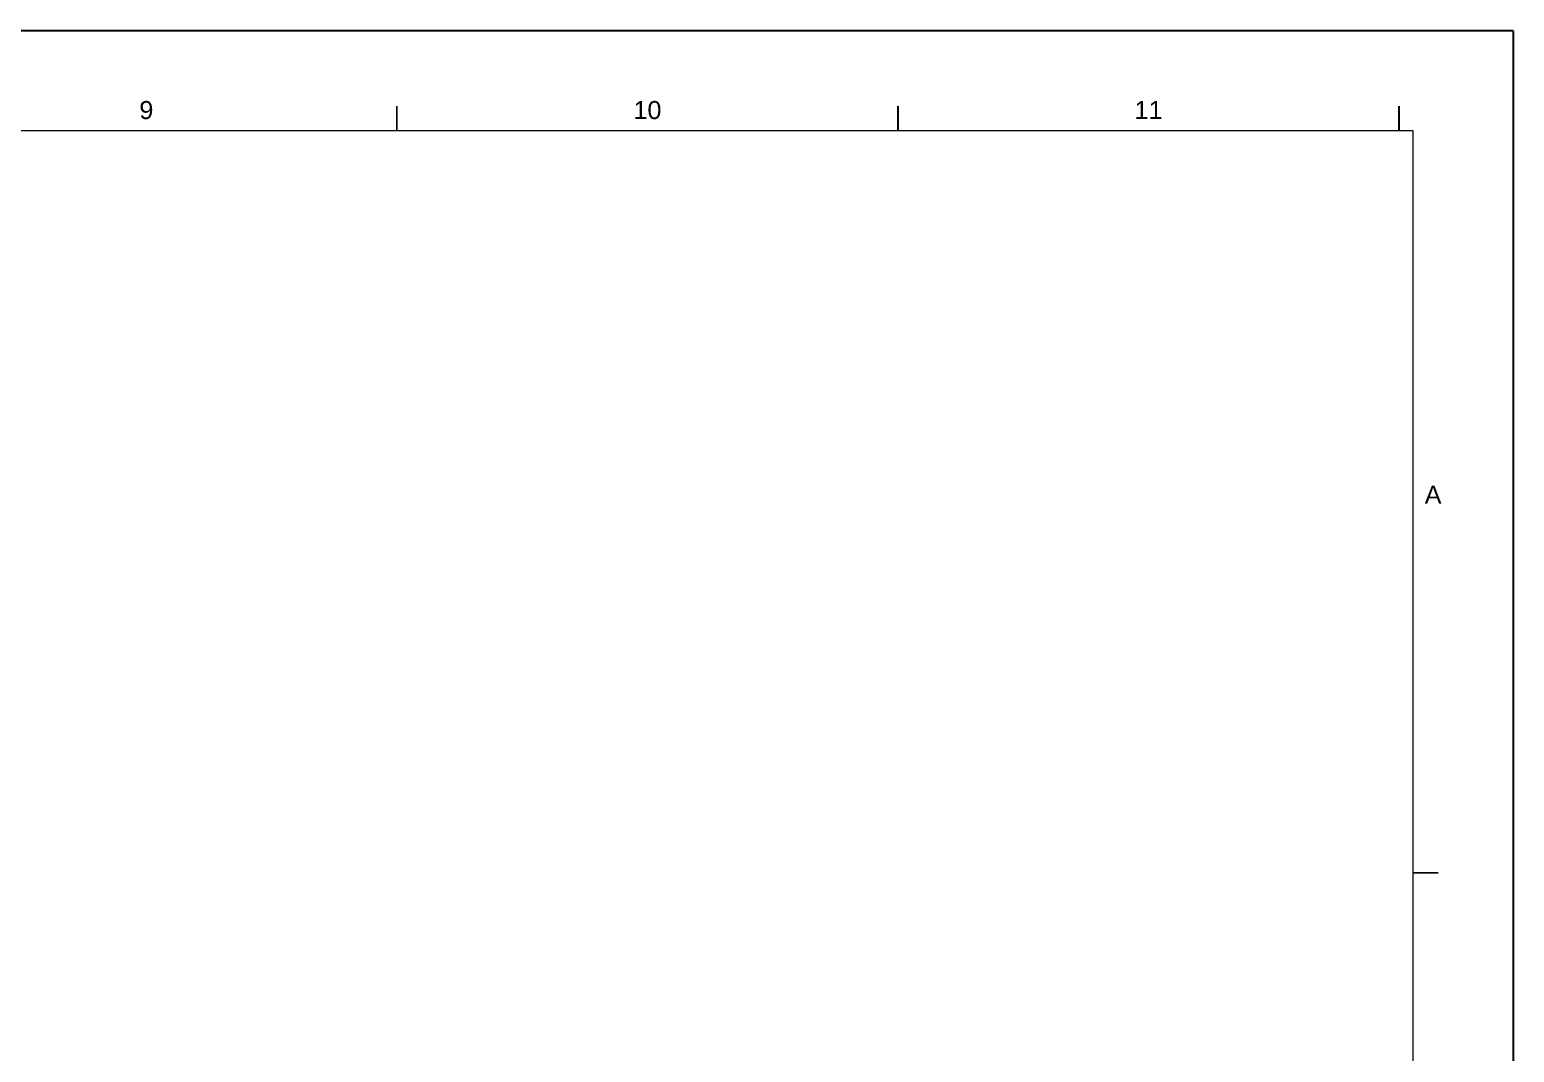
# Paper-space layout 'A722' of a CAD drawing. Header units: millimetres. Extents: x 0 to 593, y 0 to 419.
# Drawn here: x 444.4 to 592.5, y 316.5 to 418.5 of the extents above; entities that cross this region are included whole.
import ezdxf
from ezdxf.enums import TextEntityAlignment as Align

# ---------------------------------------------------------------- set-up
doc = ezdxf.new("R2010")
doc.units = ezdxf.units.MM
for name, color, linetype, lineweight in [('A-ANNO-DIMS', 81, 'Continuous', 18), ('G-ANNO-TEXT', 3, 'Continuous', 18), ('G-ANNO-TTLB', 3, 'Continuous', 18)]:
    doc.layers.add(name, color=color, linetype=linetype, lineweight=lineweight)
doc.layers.add('G-ANNO-NPLT', color=210, linetype='Continuous', lineweight=18, plot=False)
doc.styles.add('ARIAL', font='arial.ttf')

# ---------------------------------------------------------------- blocks, each defined once
blk = doc.blocks.new('1')
at = {"layer": 'G-ANNO-TTLB'}
for p, q in [((582.41, 408.41), (25, 408.41)), ((582.41, 10), (582.41, 408.41))]:
    blk.add_line(p, q, dxfattribs=at)
at = {"layer": 'G-ANNO-TTLB', "const_width": 0.18, "flags": 128}
for points in [[(481, 410.91), (481, 408.41)], [(531, 410.91), (531, 408.41)], [(581, 410.91), (581, 408.41)], [(584.91, 334.41), (582.41, 334.41)]]:
    blk.add_lwpolyline(points, dxfattribs=at)
at = {"layer": 'G-ANNO-TEXT', "style": 'ARIAL'}
for s, p in [('9', (456, 410.49)), ('10', (506, 410.49)), ('11', (556, 410.49)), ('A', (584.4, 372.12))]:
    blk.add_text(s, height=1.8, dxfattribs=at).set_placement(p, align=Align.MIDDLE_CENTER)

psp = doc.layouts.new('A722')

# ---------------------------------------------------------------- linework, layer by layer
at = {"layer": 'G-ANNO-NPLT', "const_width": 0.18}
for points in [[(592.41, 418.41), (0, 418.41)], [(592.41, 0), (592.41, 418.41)]]:
    psp.add_lwpolyline(points, dxfattribs=at)

# ---------------------------------------------------------------- block references
at = {"layer": 'A-ANNO-DIMS'}
psp.add_blockref('1', (0, 0), dxfattribs=at)

doc.saveas('drawing.dxf')
